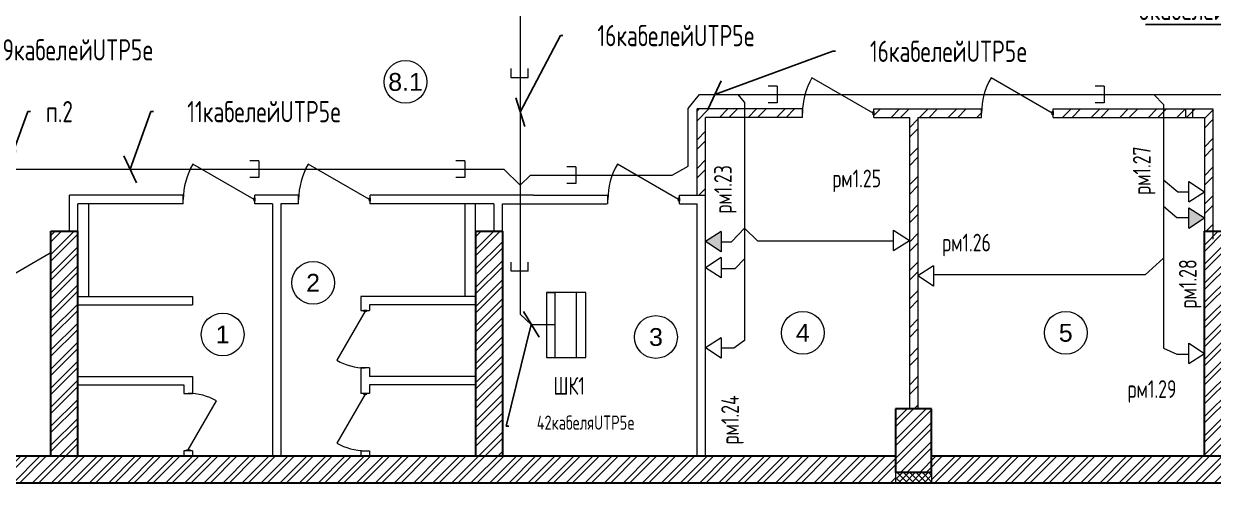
# Model space of a CAD drawing. Header units: millimetres. Extents: x 19315 to 19945, y -11771 to -11474.
# Drawn here: x 19463.2 to 19631.3, y -11650.6 to -11585.7 of the extents above; entities that cross this region are included whole.
import ezdxf
from ezdxf import colors
from ezdxf.entities.mleader import LeaderData, LeaderLine
from ezdxf.enums import TextEntityAlignment as Align
from ezdxf.math import Vec2, Vec3

# ---------------------------------------------------------------- set-up
doc = ezdxf.new("R2010")
doc.units = ezdxf.units.MM
for name, color, linetype, lineweight in [('Двери', 12, 'Continuous', 15), ('лоток проволочный 100x50', 30, 'Continuous', 50), ('Наружные стены кирпич', 22, 'Continuous', 60), ('Перегородки', 249, 'Continuous', 18), ('штрих кирпич', 30, 'Continuous', 0), ('Экспликация', 255, 'Continuous', 15)]:
    doc.layers.add(name, color=color, linetype=linetype, lineweight=lineweight)
doc.layers.add('утепл', color=7, linetype='Continuous', lineweight=0, true_color=0xab9638)
doc.styles.add('1- arial', font='arial.ttf')
doc.styles.get("Standard").update_dxf_attribs({"font": 'txt.shx', "width": 0.7, "height": 2.5})

# ---------------------------------------------------------------- blocks, each defined once
blk = doc.blocks.new('Экспл_Помещений')
at = {"layer": 'Экспликация'}
blk.add_circle((0, 0), 3, dxfattribs=at)
at = {"layer": 'Экспликация', "color": 0, "style": '1- arial', "flags": 12}
blk.add_attdef('№_ПОМЕЩЕНИЯ', text='', height=2.5, dxfattribs=at).set_placement((0, 0), align=Align.MIDDLE_CENTER)
blk = doc.blocks.new('A$C75693DE6')
at = {"color": 3, "lineweight": 13, "ltscale": 0.1}
for p, q in [((-1.44, 2.23), (0, 0)), ((-1.44, 2.23), (1.44, 2.23)), ((1.44, 2.23), (0, 0))]:
    blk.add_line(p, q, dxfattribs=at)
blk = doc.blocks.new('_Oblique')
at = {"color": 0, "linetype": 'ByBlock', "lineweight": -2}
blk.add_line((-0.5, -0.5), (0.5, 0.5), dxfattribs=at)

msp = doc.modelspace()

# ---------------------------------------------------------------- hatches: boundary and pattern name
at = {"lineweight": 13, "ltscale": 0.1}
h = msp.add_hatch(color=4, dxfattribs=at)
h.dxf.hatch_style = 1
h.set_gradient(color1=(255, 0, 0), color2=(255, 0, 0), tint=1)
h.paths.add_polyline_path([(19627.81955, -11614.5764), (19630.04586, -11613.13513), (19627.81955, -11611.69385)])
h = msp.add_hatch(color=4, dxfattribs=at)
h.dxf.hatch_style = 1
h.set_gradient(color1=(255, 0, 0), color2=(255, 0, 0), tint=1)
h.paths.add_polyline_path([(19561.77216, -11615.04095), (19559.54586, -11616.48223), (19561.77216, -11617.9235)])
at = {"layer": 'утепл'}
h = msp.add_hatch(dxfattribs=at)
h.set_pattern_fill('ANSI37', scale=0.2, style=0)
h.set_pattern_definition([(45, (21126.2162, -12850.18053), (-0.4490128, 0.4490128), []), (135, (21126.2162, -12850.18053), (-0.4490128, -0.4490128), [])])
h.paths.add_polyline_path([(19591.49659, -11649.13135), (19588.94659, -11649.13135), (19588.94659, -11650.63135), (19591.49659, -11650.63135)])
h.paths.add_polyline_path([(19588.94659, -11649.13135), (19586.39659, -11649.13135), (19586.39659, -11650.63135), (19588.94659, -11650.63135)])
h.paths.add_polyline_path([(19468.94659, -11500.63134), (19466.39659, -11500.63138), (19466.39659, -11502.13138), (19468.94659, -11502.13138)])
h.paths.add_polyline_path([(19471.49659, -11500.63138), (19468.94659, -11500.63134), (19468.94659, -11502.13138), (19471.49659, -11502.13138)])
h.paths.add_polyline_path([(19531.49659, -11500.63138), (19528.94659, -11500.63133), (19528.94659, -11502.13138), (19531.49659, -11502.13138)])
h.paths.add_polyline_path([(19528.94659, -11500.63133), (19526.39659, -11500.63138), (19526.39659, -11502.13138), (19528.94659, -11502.13138)])
h.paths.add_polyline_path([(19590.84659, -11500.63132), (19588.94659, -11500.63132), (19588.94659, -11502.13138), (19590.84659, -11502.13138)])
h.paths.add_polyline_path([(19588.94659, -11500.63132), (19587.04659, -11500.63132), (19587.04659, -11502.13138), (19588.94659, -11502.13138)])
h.paths.add_polyline_path([(19650.84659, -11500.63133), (19648.94659, -11500.63133), (19648.94659, -11502.13138), (19650.84659, -11502.13138)])
h.paths.add_polyline_path([(19648.94659, -11500.63133), (19647.04659, -11500.63133), (19647.04659, -11502.13138), (19648.94659, -11502.13138)])
at = {"layer": 'штрих кирпич'}
h = msp.add_hatch(dxfattribs=at)
h.set_pattern_fill('ANSI32', color=256, scale=0.2, style=0)
h.set_pattern_definition([(45, (10410.9832, -8343.6035), (-1.3470384, 1.3470384), []), (45, (10411.8812, -8343.6035), (-1.3470384, 1.3470384), [])])
h.paths.add_polyline_path([(19650.84586, -11504.63135), (19650.84586, -11503.13138), (19648.94586, -11503.13138), (19648.94586, -11558.13138), (19650.84586, -11558.13138)])
h.paths.add_polyline_path([(19648.94586, -11503.13138), (19647.04586, -11503.13138), (19647.04586, -11558.13138), (19648.94586, -11558.13138)])
h.paths.add_polyline_path([(19408.94586, -11503.13138), (19406.4465, -11503.13138), (19406.44617, -11512.63138), (19408.94586, -11512.63138)])
h.paths.add_polyline_path([(19410.24659, -11504.63135), (19410.24586, -11500.63138), (19408.94586, -11500.63138), (19408.94586, -11512.63138), (19410.24659, -11512.63138)])
h.paths.add_polyline_path([(19410.24617, -11512.63138), (19408.94586, -11512.63138), (19408.94586, -11521.63138), (19410.24585, -11521.63138)])
h.paths.add_polyline_path([(19408.94586, -11512.63138), (19406.44617, -11512.63138), (19406.44585, -11521.63138), (19408.94586, -11521.63138)])
h.paths.add_polyline_path([(19410.24585, -11539.63138), (19408.94586, -11539.63138), (19408.94586, -11554.63138), (19410.24585, -11554.63138)])
h.paths.add_polyline_path([(19408.94586, -11539.63138), (19406.44585, -11539.63138), (19406.44585, -11554.63138), (19408.94586, -11554.63138)])
h.paths.add_polyline_path([(19410.24585, -11572.63138), (19408.94586, -11572.63138), (19408.94586, -11590.63138), (19410.24512, -11590.63138), (19410.24262, -11578.33138)])
h.paths.add_polyline_path([(19408.94586, -11572.63138), (19406.44585, -11572.63138), (19406.44585, -11590.63138), (19408.94586, -11590.63138)])
h.paths.add_polyline_path([(19410.24512, -11608.63138), (19408.94586, -11608.63138), (19408.94586, -11618.13138), (19410.24585, -11618.13138), (19410.24585, -11615.03135), (19410.24262, -11615.03135)])
h.paths.add_polyline_path([(19408.94586, -11608.63138), (19406.44512, -11608.63138), (19406.44585, -11618.13138), (19408.94586, -11618.13138)])
h.paths.add_polyline_path([(19711.44585, -11539.63138), (19708.94585, -11539.63138), (19708.94585, -11554.63138), (19711.44585, -11554.63138)])
h.paths.add_polyline_path([(19708.94585, -11539.63138), (19707.64585, -11539.63138), (19707.64585, -11554.63138), (19708.94585, -11554.63138)])
h.paths.add_polyline_path([(19588.94585, -11640.13138), (19586.39585, -11640.13138), (19586.39585, -11648.13138), (19588.94585, -11648.13138)])
h.paths.add_polyline_path([(19591.49585, -11640.13138), (19588.94585, -11640.13138), (19588.94585, -11648.13138), (19591.49585, -11648.13138)])
h.paths.add_polyline_path([(19591.49585, -11648.13138), (19588.94585, -11648.13138), (19588.94585, -11649.13138), (19591.49585, -11649.13138)])
h.paths.add_polyline_path([(19588.94585, -11648.13138), (19586.39585, -11648.13138), (19586.39585, -11649.13138), (19588.94585, -11649.13138)])
h.paths.add_polyline_path([(19586.39585, -11648.13138), (19528.94585, -11648.13138), (19528.94585, -11650.63138), (19586.39585, -11650.63138), (19586.39585, -11649.13138)])
h.paths.add_polyline_path([(19586.39585, -11646.83138), (19528.94585, -11646.83138), (19528.94585, -11648.13138), (19586.39585, -11648.13138)])
h.paths.add_polyline_path([(19631.94585, -11648.13138), (19591.49585, -11648.13138), (19591.49585, -11649.13138), (19591.49585, -11650.63138), (19631.94585, -11650.63138)])
h.paths.add_polyline_path([(19631.94585, -11646.83138), (19591.49585, -11646.83138), (19591.49585, -11648.13138), (19631.94585, -11648.13138)])
h.paths.add_polyline_path([(19528.94585, -11502.13141), (19526.39585, -11502.13141), (19526.39585, -11503.13138), (19528.94585, -11503.13138)])
h.paths.add_polyline_path([(19531.49585, -11502.13141), (19528.94585, -11502.13141), (19528.94585, -11503.13138), (19531.49585, -11503.13138)])
h.paths.add_polyline_path([(19531.49585, -11503.13138), (19528.94585, -11503.13138), (19528.94585, -11511.13141), (19531.49585, -11511.13141)])
h.paths.add_polyline_path([(19528.94585, -11503.13138), (19526.39585, -11503.13138), (19526.39585, -11511.13141), (19528.94585, -11511.13141)])
h.paths.add_polyline_path([(19468.94585, -11502.13141), (19466.39585, -11502.13141), (19466.39585, -11503.13138), (19468.94585, -11503.13138)])
h.paths.add_polyline_path([(19471.49585, -11502.13141), (19468.94585, -11502.13141), (19468.94585, -11503.13138), (19471.49585, -11503.13138)])
h.paths.add_polyline_path([(19471.49585, -11503.13138), (19468.94585, -11503.13138), (19468.94585, -11511.13141), (19471.49585, -11511.13141)])
h.paths.add_polyline_path([(19468.94585, -11503.13138), (19466.39585, -11503.13138), (19466.39585, -11511.13141), (19468.94585, -11511.13141)])
h.paths.add_polyline_path([(19471.49585, -11554.28138), (19468.94585, -11554.28138), (19468.94585, -11558.13138), (19471.49585, -11558.13138)])
h.paths.add_polyline_path([(19468.94585, -11554.28138), (19466.39585, -11554.28138), (19466.39585, -11558.13138), (19468.94585, -11558.13138)])
h.paths.add_polyline_path([(19468.94585, -11558.13138), (19466.39585, -11558.13138), (19466.39585, -11561.98138), (19468.94585, -11561.98138)])
h.paths.add_polyline_path([(19471.49585, -11558.13138), (19468.94585, -11558.13138), (19468.94585, -11561.98138), (19471.49585, -11561.98138)])
h.paths.add_polyline_path([(19528.94585, -11554.28138), (19526.39585, -11554.28138), (19526.39585, -11558.13138), (19528.94585, -11558.13138)])
h.paths.add_polyline_path([(19531.49585, -11554.28138), (19528.94585, -11554.28138), (19528.94585, -11558.13138), (19531.49585, -11558.13138)])
h.paths.add_polyline_path([(19531.49585, -11558.13138), (19528.94585, -11558.13138), (19528.94585, -11561.98138), (19531.49585, -11561.98138)])
h.paths.add_polyline_path([(19528.94585, -11558.13138), (19526.39585, -11558.13138), (19526.39585, -11561.98138), (19528.94585, -11561.98138)])
h.paths.add_polyline_path([(19408.94585, -11618.13138), (19406.44585, -11618.13138), (19406.44585, -11620.63138), (19408.94585, -11620.63138)])
h.paths.add_polyline_path([(19410.24585, -11618.13138), (19408.94585, -11618.13138), (19408.94585, -11620.63138), (19410.24585, -11620.63138)])
h.paths.add_polyline_path([(19408.94585, -11644.63138), (19406.44585, -11644.63138), (19406.44585, -11648.13138), (19408.94585, -11648.13138)])
h.paths.add_polyline_path([(19410.24585, -11644.63138), (19408.94585, -11644.63138), (19408.94585, -11648.13138), (19468.94585, -11648.13138), (19468.94585, -11646.83138), (19410.24585, -11646.83138)])
h.paths.add_polyline_path([(19468.94585, -11648.13138), (19408.94585, -11648.13138), (19408.94585, -11650.63138), (19468.94585, -11650.63138)])
h.paths.add_polyline_path([(19708.94585, -11644.63138), (19707.64585, -11644.63138), (19707.64585, -11646.83138), (19648.94585, -11646.83138), (19648.94585, -11648.13138), (19708.94585, -11648.13138)])
h.paths.add_polyline_path([(19711.44585, -11644.63138), (19708.94585, -11644.63138), (19708.94585, -11648.13138), (19711.44585, -11648.13138)])
h.paths.add_polyline_path([(19711.44585, -11648.13138), (19708.94585, -11648.13138), (19708.94585, -11650.63138), (19711.44585, -11650.63138)])
h.paths.add_polyline_path([(19711.44585, -11618.13138), (19708.94585, -11618.13138), (19708.94585, -11620.63138), (19711.44585, -11620.63138)])
h.paths.add_polyline_path([(19708.94585, -11618.13138), (19707.64585, -11618.13138), (19707.64585, -11620.63138), (19708.94585, -11620.63138)])
h.paths.add_polyline_path([(19708.94586, -11608.63138), (19707.64585, -11608.63138), (19707.64585, -11618.13138), (19708.94585, -11618.13138)])
h.paths.add_polyline_path([(19711.44585, -11608.63138), (19708.94586, -11608.63138), (19708.94585, -11618.13138), (19711.44585, -11618.13138)])
h.paths.add_polyline_path([(19711.44585, -11572.63138), (19708.94585, -11572.63138), (19708.94585, -11581.63138), (19711.44585, -11581.63138)])
h.paths.add_polyline_path([(19708.94585, -11572.63138), (19707.64585, -11572.63138), (19707.64585, -11581.63138), (19708.94585, -11581.63138)])
h.paths.add_polyline_path([(19711.44585, -11503.13138), (19708.94585, -11503.13138), (19708.94585, -11512.63138), (19711.44585, -11512.63138)])
h.paths.add_polyline_path([(19708.94585, -11503.13138), (19707.64585, -11503.13138), (19707.64585, -11512.63138), (19708.94585, -11512.63138)])
h.paths.add_polyline_path([(19708.94585, -11500.63138), (19707.64585, -11500.63138), (19707.64585, -11503.13138), (19708.94585, -11503.13138)])
h.paths.add_polyline_path([(19711.44585, -11500.63138), (19708.94585, -11500.63138), (19708.94585, -11503.13138), (19711.44585, -11503.13138)])
h.paths.add_polyline_path([(19648.94585, -11502.13141), (19647.04585, -11502.13141), (19647.04585, -11503.13138), (19648.94585, -11503.13138)])
h.paths.add_polyline_path([(19650.84585, -11502.13141), (19648.94585, -11502.13141), (19648.94585, -11503.13138), (19650.84585, -11503.13138)])
h.paths.add_polyline_path([(19650.84585, -11558.13138), (19648.94585, -11558.13138), (19648.94585, -11578.33141), (19650.84585, -11578.33141)])
h.paths.add_polyline_path([(19648.94585, -11558.13138), (19647.04585, -11558.13138), (19647.04585, -11578.33141), (19648.94585, -11578.33141)])
h.paths.add_polyline_path([(19707.64585, -11615.03138), (19648.94585, -11615.03138), (19648.94585, -11618.13138), (19707.64585, -11618.13138)])
h.paths.add_polyline_path([(19707.64585, -11618.13138), (19648.94585, -11618.13138), (19648.94585, -11618.83138), (19707.64585, -11618.83138)])
h.paths.add_polyline_path([(19648.94585, -11615.03138), (19647.04585, -11615.03138), (19647.04585, -11618.13138), (19648.94585, -11618.13138)])
h.paths.add_polyline_path([(19648.94585, -11618.13138), (19647.04585, -11618.13138), (19647.04585, -11618.38138), (19647.04585, -11618.83138), (19648.94585, -11618.83138)])
h.paths.add_polyline_path([(19648.94585, -11646.83138), (19631.94585, -11646.83138), (19631.94585, -11648.13138), (19648.94585, -11648.13138)])
h.paths.add_polyline_path([(19648.94585, -11648.13138), (19631.94585, -11648.13138), (19631.94585, -11650.63138), (19648.94585, -11650.63138)])
h.paths.add_polyline_path([(19708.94585, -11648.13138), (19648.94585, -11648.13138), (19648.94585, -11650.63138), (19708.94585, -11650.63138)])
h.paths.add_polyline_path([(19410.24585, -11500.63138), (19408.94585, -11500.63138), (19408.94585, -11503.13138), (19410.24585, -11503.13138)])
h.paths.add_polyline_path([(19408.94585, -11500.63138), (19406.44585, -11500.63138), (19406.44585, -11503.13138), (19408.94585, -11503.13138)])
h.paths.add_polyline_path([(19453.84585, -11615.03138), (19410.24585, -11615.03138), (19410.24585, -11618.13138), (19453.84585, -11618.13138), (19453.84585, -11617.88138)])
h.paths.add_polyline_path([(19453.84585, -11618.13138), (19410.24585, -11618.13138), (19410.24585, -11618.83138), (19453.84585, -11618.83138)])
h.paths.add_polyline_path([(19408.94585, -11648.13138), (19406.44585, -11648.13138), (19406.44585, -11650.63138), (19408.94585, -11650.63138)])
h.paths.add_polyline_path([(19468.94585, -11618.13138), (19467.04585, -11618.13138), (19467.04585, -11646.83138), (19468.94585, -11646.83138)])
h.paths.add_polyline_path([(19470.84585, -11618.13138), (19468.94585, -11618.13138), (19468.94585, -11646.83138), (19470.84585, -11646.83138)])
h.paths.add_polyline_path([(19470.84585, -11615.03138), (19468.94585, -11615.03138), (19468.94585, -11618.13138), (19470.84585, -11618.13138)])
h.paths.add_polyline_path([(19468.94585, -11615.03138), (19467.04585, -11615.03138), (19467.04585, -11618.13138), (19468.94585, -11618.13138)])
h.paths.add_polyline_path([(19528.94585, -11648.13138), (19468.94585, -11648.13138), (19468.94585, -11650.63138), (19528.94585, -11650.63138)])
h.paths.add_polyline_path([(19528.94585, -11646.83138), (19468.94585, -11646.83138), (19468.94585, -11648.13138), (19528.94585, -11648.13138)])
h.paths.add_polyline_path([(19530.84585, -11618.13138), (19528.94585, -11618.13138), (19528.94585, -11646.83138), (19530.84585, -11646.83138)])
h.paths.add_polyline_path([(19528.94585, -11618.13138), (19527.04585, -11618.13138), (19527.04585, -11646.83138), (19528.94585, -11646.83138)])
h.paths.add_polyline_path([(19528.94585, -11615.03138), (19527.04585, -11615.03138), (19527.04585, -11618.13138), (19528.94585, -11618.13138)])
h.paths.add_polyline_path([(19530.84585, -11615.03138), (19528.94585, -11615.03138), (19528.94585, -11618.13138), (19530.84585, -11618.13138)])
h.paths.add_polyline_path([(19633.84585, -11618.38138), (19633.84585, -11618.13138), (19631.94585, -11618.13138), (19631.94585, -11646.83138), (19633.84585, -11646.83138)])
h.paths.add_polyline_path([(19631.94585, -11618.13138), (19630.04585, -11618.13138), (19630.04585, -11646.83138), (19631.94585, -11646.83138)])
h.paths.add_polyline_path([(19631.94585, -11615.03138), (19630.04585, -11615.03138), (19630.04585, -11618.13138), (19631.94585, -11618.13138)])
h.paths.add_polyline_path([(19633.84585, -11615.03138), (19631.94585, -11615.03138), (19631.94585, -11618.13138), (19633.84585, -11618.13138), (19633.84585, -11617.88138)])
h.paths.add_polyline_path([(19588.94585, -11558.13138), (19587.04585, -11558.13138), (19587.04585, -11578.33141), (19588.94585, -11578.33141)])
h.paths.add_polyline_path([(19590.84585, -11558.13138), (19588.94585, -11558.13138), (19588.94585, -11578.33141), (19590.84585, -11578.33141)])
h.paths.add_polyline_path([(19588.94585, -11503.13138), (19587.04585, -11503.13138), (19587.04585, -11558.13138), (19588.94585, -11558.13138)])
h.paths.add_polyline_path([(19590.84585, -11503.13138), (19588.94585, -11503.13138), (19588.94585, -11558.13138), (19590.84585, -11558.13138)])
h.paths.add_polyline_path([(19588.94585, -11502.13141), (19587.04585, -11502.13141), (19587.04585, -11503.13138), (19588.94585, -11503.13138)])
h.paths.add_polyline_path([(19590.84585, -11502.13141), (19588.94585, -11502.13141), (19588.94585, -11503.13138), (19590.84585, -11503.13138)])
at = {"layer": 'штрих кирпич', "ltscale": 0.1, "true_color": 0xf8991e}
h = msp.add_hatch(dxfattribs=at)
h.set_pattern_fill('ANSI32', color=30, scale=0.3)
h.set_pattern_definition([(45, (0, -290.3602), (-2.02055763, 2.02055763), []), (45, (1.347, -290.3602), (-2.02055763, 2.02055763), [])])
h.paths.add_polyline_path([(19559.54586, -11598.93141), (19573.24586, -11598.93141), (19573.24586, -11597.73141), (19558.34586, -11597.73141), (19558.34586, -11609.93138), (19559.54586, -11609.93138)])
h.paths.add_polyline_path([(19588.34586, -11598.93141), (19588.34586, -11640.13138), (19589.54586, -11640.13138), (19589.54586, -11598.93141), (19598.54586, -11598.93141), (19598.54586, -11597.73141), (19583.34586, -11597.73141), (19583.34586, -11598.93141)])
h.paths.add_polyline_path([(19608.64586, -11597.73141), (19608.64586, -11598.93141), (19630.04586, -11598.93141), (19630.04586, -11615.03138), (19631.24586, -11615.03138), (19631.24586, -11597.73141)])
h.paths.add_polyline_path([(19576.71899, -11609.46054), (19601.02117, -11609.46054), (19601.02117, -11602.37186), (19576.71899, -11602.37186)], flags=9)

# ---------------------------------------------------------------- linework, layer by layer
at = {"color": 4, "lineweight": 13, "ltscale": 0.1}
for p, q in [((19533.36258, -11572.45157), (19533.36258, -11626.76088)), ((19557.08806, -11597.65907), (19558.6925, -11595.6923)), ((19558.6925, -11595.6923), (19656.9662, -11595.6923)), ((19565.04921, -11596.79821), (19564.16397, -11595.6923)), ((19565.04921, -11596.79821), (19565.04921, -11630.44682)), ((19624.25567, -11597.11913), (19622.89568, -11595.6923)), ((19624.25567, -11597.11913), (19624.25567, -11631.54739)), ((19557.08806, -11605.82747), (19557.08806, -11597.65907)), ((19453.67299, -11606.26154), (19531.03979, -11606.26154)), ((19531.03979, -11606.26154), (19533.36258, -11608.48662)), ((19533.36258, -11608.48662), (19534.82533, -11607.10687)), ((19534.82533, -11607.10687), (19554.82916, -11607.10687)), ((19554.82916, -11607.10687), (19557.08806, -11605.82747)), ((19626.30104, -11609.48573), (19624.25567, -11607.78391)), ((19627.81955, -11609.48573), (19626.30104, -11609.48573)), ((19626.13078, -11613.1163), (19624.25567, -11611.52792)), ((19627.81955, -11613.1163), (19626.13078, -11613.1163)), ((19563.22532, -11616.53341), (19565.04921, -11614.56659)), ((19565.04921, -11614.56659), (19566.88444, -11616.35177)), ((19561.77216, -11616.53341), (19563.22532, -11616.53341)), ((19566.88444, -11616.35177), (19586.11955, -11616.35177)), ((19563.72937, -11620.28286), (19565.04921, -11618.90388)), ((19624.25567, -11618.84763), (19621.68499, -11621.19344)), ((19561.77216, -11620.28286), (19563.72937, -11620.28286)), ((19621.68499, -11621.19344), (19591.77216, -11621.19344)), ((19537.05128, -11623.65695), (19538.26993, -11623.65695)), ((19542.62112, -11623.65695), (19541.27372, -11623.65695)), ((19533.36258, -11626.76088), (19534.92371, -11628.18379)), ((19534.92371, -11628.18379), (19538.26993, -11628.18379)), ((19565.04921, -11630.44682), (19563.53556, -11631.53646)), ((19563.53556, -11631.53646), (19561.77216, -11631.53646)), ((19624.25567, -11631.54739), (19626.1198, -11632.3896)), ((19626.1198, -11632.3896), (19627.81955, -11632.3896))]:
    msp.add_line(p, q, dxfattribs=at)
at = {"lineweight": 13, "ltscale": 0.1}
for p, q in [((19532.1002, -11593.32248), (19532.1002, -11592.0351)), ((19534.46655, -11593.32248), (19534.46655, -11592.0351)), ((19534.46655, -11593.32248), (19532.1002, -11593.32248)), ((19569.68654, -11594.50913), (19568.39916, -11594.50913)), ((19569.68654, -11594.50913), (19569.68654, -11596.87548)), ((19615.8901, -11594.50913), (19614.60272, -11594.50913)), ((19615.8901, -11594.50913), (19615.8901, -11596.87548)), ((19569.68654, -11596.87548), (19568.39916, -11596.87548)), ((19615.8901, -11596.87548), (19614.60272, -11596.87548)), ((19496.44387, -11605.07837), (19495.15649, -11605.07837)), ((19496.44387, -11605.07837), (19496.44387, -11607.44472)), ((19525.55072, -11605.07837), (19524.26334, -11605.07837)), ((19525.55072, -11605.07837), (19525.55072, -11607.44472)), ((19541.22962, -11605.9237), (19539.94225, -11605.9237)), ((19541.22962, -11605.9237), (19541.22962, -11608.29005)), ((19496.44387, -11607.44472), (19495.15649, -11607.44472)), ((19525.55072, -11607.44472), (19524.26334, -11607.44472)), ((19541.22962, -11608.29005), (19539.94225, -11608.29005)), ((19532.1002, -11620.67937), (19532.1002, -11619.39199)), ((19534.46655, -11620.67937), (19532.1002, -11620.67937)), ((19534.46655, -11620.67937), (19534.46655, -11619.39199)), ((19537.05128, -11623.65695), (19538.26993, -11623.65695)), ((19538.26993, -11623.65695), (19538.26993, -11632.84702)), ((19541.27372, -11623.65695), (19541.27372, -11632.84702))]:
    msp.add_line(p, q, dxfattribs=at)
at = {"color": 3, "lineweight": 13, "ltscale": 0.1}
for p, q in [((19627.81955, -11611.69385), (19630.04586, -11613.13513)), ((19627.81955, -11614.5764), (19627.81955, -11611.69385)), ((19627.81955, -11614.5764), (19630.04586, -11613.13513)), ((19561.77216, -11615.04095), (19559.54586, -11616.48223)), ((19561.77216, -11615.04095), (19561.77216, -11617.9235)), ((19561.77216, -11617.9235), (19559.54586, -11616.48223))]:
    msp.add_line(p, q, dxfattribs=at)
at = {"color": 4, "ltscale": 0.5}
for q in [(19630.02013, -11615.73693), (19630.04586, -11633.42983)]:
    msp.add_line((19630.03299, -11624.58338), q, dxfattribs=at)
at = {"layer": 'Двери'}
for p, q in [((19608.54586, -11598.33141), (19599.8856, -11593.33141)), ((19495.74586, -11610.53138), (19487.0856, -11605.53138)), ((19512.04586, -11610.53138), (19503.3856, -11605.53138)), ((19555.74586, -11610.53138), (19547.0856, -11605.53138)), ((19466.94586, -11618.13138), (19458.2856, -11623.13138)), ((19511.44659, -11626.33138), (19507.44659, -11633.25958)), ((19486.44586, -11645.93138), (19490.44586, -11639.00317)), ((19511.44586, -11638.03138), (19507.44586, -11644.95958))]:
    msp.add_line(p, q, dxfattribs=at)
for points in [[(19583.24586, -11598.58141), (19583.24586, -11598.08141), (19583.34586, -11598.08141), (19583.34586, -11598.58141)], [(19608.54586, -11598.58141), (19608.54586, -11598.08141), (19608.64586, -11598.08141), (19608.64586, -11598.58141)], [(19495.74586, -11610.78138), (19495.74586, -11610.28138), (19495.84586, -11610.28138), (19495.84586, -11610.78138)], [(19512.04586, -11610.78138), (19512.04586, -11610.28138), (19512.14586, -11610.28138), (19512.14586, -11610.78138)], [(19555.74586, -11610.78138), (19555.74586, -11610.28138), (19555.84586, -11610.28138), (19555.84586, -11610.78138)], [(19467.04586, -11618.38138), (19467.04586, -11617.88138), (19466.94586, -11617.88138), (19466.94586, -11618.38138)], [(19511.19659, -11626.33138), (19511.69659, -11626.33138), (19511.69659, -11626.23138), (19511.19659, -11626.23138)], [(19511.19586, -11638.03138), (19511.69586, -11638.03138), (19511.69586, -11637.93138), (19511.19586, -11637.93138)], [(19486.19586, -11645.93138), (19486.69586, -11645.93138), (19486.69586, -11646.03138), (19486.19586, -11646.03138)]]:
    msp.add_lwpolyline(points, close=True, dxfattribs=at)
at = {"layer": 'Двери', "ltscale": 0.5}
for centre, radius, start, end in [((19583.24659, -11598.33141), 10, 150, 180), ((19608.54659, -11598.33141), 10, 150, 180), ((19495.74659, -11610.53138), 10, 150, 180), ((19512.04659, -11610.53138), 10, 150, 180), ((19555.74659, -11610.53138), 10, 150, 180), ((19511.44659, -11626.33138), 8, 240, 270), ((19486.44659, -11645.93138), 8, 60, 90), ((19511.44586, -11638.03138), 8, 240, 270)]:
    msp.add_arc(centre, radius, start, end, dxfattribs=at)
at = {"layer": 'лоток проволочный 100x50', "color": 1, "lineweight": 5}
msp.add_line((19583.24586, -11598.33141), (19574.5856, -11593.33141), dxfattribs=at)
at = {"layer": 'лоток проволочный 100x50', "color": 4, "lineweight": 13, "ltscale": 0.1}
for p, q in [((19627.42253, -11598.93141), (19627.42253, -11597.73141)), ((19627.42253, -11597.73141), (19628.36401, -11597.73141)), ((19627.42253, -11598.93141), (19628.36401, -11598.93141)), ((19628.36401, -11597.73141), (19628.36401, -11598.93141))]:
    msp.add_line(p, q, dxfattribs=at)
at = {"layer": 'лоток проволочный 100x50', "color": 7, "lineweight": 13, "ltscale": 0.1, "true_color": 0xffffff}
for p, q in [((19537.05128, -11623.65695), (19537.05128, -11632.84702)), ((19542.62112, -11623.65695), (19537.05128, -11623.65695)), ((19542.62112, -11632.84702), (19542.62112, -11623.65695)), ((19537.05128, -11632.84702), (19542.62112, -11632.84702))]:
    msp.add_line(p, q, dxfattribs=at)
at = {"layer": 'Наружные стены кирпич', "lineweight": 30}
for p, q in [((19467.04586, -11646.83138), (19467.04586, -11615.03138)), ((19467.04586, -11615.03138), (19470.84586, -11615.03138)), ((19470.84586, -11646.83138), (19470.84586, -11615.03138)), ((19527.04586, -11615.03138), (19527.04586, -11646.83138)), ((19527.04586, -11615.03138), (19530.84586, -11615.03138)), ((19530.84586, -11615.03138), (19530.84586, -11646.83138)), ((19630.04586, -11646.83138), (19630.04586, -11615.03138)), ((19630.04586, -11615.03138), (19633.84586, -11615.03138)), ((19591.49586, -11640.13138), (19586.39586, -11640.13138)), ((19586.39586, -11640.13138), (19586.39586, -11649.13138)), ((19591.49586, -11649.13138), (19591.49586, -11640.13138)), ((19586.39586, -11646.83138), (19410.24586, -11646.83138)), ((19707.64586, -11646.83138), (19591.49586, -11646.83138)), ((19591.49586, -11649.13138), (19586.39586, -11649.13138)), ((19711.44586, -11650.63138), (19406.44586, -11650.63138))]:
    msp.add_line(p, q, dxfattribs=at)
at = {"layer": 'Перегородки'}
for p, q in [((19573.24586, -11597.73141), (19558.34586, -11597.73141)), ((19558.34586, -11609.93138), (19558.34586, -11597.73141)), ((19573.24586, -11598.93141), (19559.54586, -11598.93141)), ((19559.54586, -11609.93138), (19559.54586, -11598.93141)), ((19573.24586, -11598.93141), (19573.24586, -11597.73141)), ((19583.34586, -11597.73141), (19598.54586, -11597.73141)), ((19583.34586, -11598.93141), (19583.34586, -11597.73141)), ((19583.34586, -11598.93141), (19588.34586, -11598.93141)), ((19588.34586, -11598.93141), (19588.34586, -11640.13138)), ((19589.54586, -11598.93141), (19598.54586, -11598.93141)), ((19589.54586, -11598.93141), (19589.54586, -11640.13138)), ((19598.54586, -11598.93141), (19598.54586, -11597.73141)), ((19608.64586, -11597.73141), (19631.24586, -11597.73141)), ((19608.64586, -11598.93141), (19608.64586, -11597.73141)), ((19608.64586, -11598.93141), (19630.04586, -11598.93141)), ((19630.04586, -11598.93141), (19630.04586, -11615.03138)), ((19631.24586, -11597.73141), (19631.24586, -11615.03138)), ((19485.74586, -11609.93138), (19469.64586, -11609.93138)), ((19469.64586, -11615.03138), (19469.64586, -11609.93138)), ((19485.74586, -11611.13138), (19485.74586, -11609.93138)), ((19502.04586, -11609.93138), (19495.84586, -11609.93138)), ((19495.84586, -11611.13138), (19495.84586, -11609.93138)), ((19502.04586, -11611.13138), (19502.04586, -11609.93138)), ((19512.14586, -11611.13138), (19512.14586, -11609.93138)), ((19535.21335, -11609.93138), (19512.14586, -11609.93138)), ((19535.21335, -11609.93138), (19545.74586, -11609.93138)), ((19545.74586, -11611.13138), (19545.74586, -11609.93138)), ((19555.84586, -11609.93138), (19559.54586, -11609.93138)), ((19555.84586, -11611.13138), (19555.84586, -11609.93138)), ((19559.54586, -11646.83138), (19559.54586, -11609.93138)), ((19485.74586, -11611.13138), (19470.84586, -11611.13138)), ((19470.84586, -11615.03138), (19470.84586, -11611.13138)), ((19472.34586, -11611.13138), (19472.34586, -11624.23138)), ((19498.34586, -11611.13138), (19495.84586, -11611.13138)), ((19498.34586, -11611.13138), (19498.34586, -11646.83138)), ((19502.04586, -11611.13138), (19499.54586, -11611.13138)), ((19499.54586, -11611.13138), (19499.54586, -11646.83138)), ((19529.64586, -11611.13138), (19512.14586, -11611.13138)), ((19525.54586, -11611.13138), (19525.54586, -11624.23138)), ((19527.04586, -11615.03138), (19527.04586, -11611.13138)), ((19529.64586, -11611.13138), (19529.64586, -11615.03138)), ((19530.84586, -11611.13138), (19532.07053, -11611.13138)), ((19530.84586, -11615.03138), (19530.84586, -11611.13138)), ((19532.07053, -11611.13138), (19545.65252, -11611.13138)), ((19555.84586, -11611.13138), (19558.34586, -11611.13138)), ((19558.34586, -11646.83138), (19558.34586, -11611.13138)), ((19631.24586, -11615.03138), (19631.24586, -11616.12986)), ((19630.04586, -11633.42983), (19630.04586, -11617.32986)), ((19470.84586, -11624.23138), (19487.04586, -11624.23138)), ((19485.84586, -11624.23138), (19487.04586, -11624.23138)), ((19485.84586, -11624.23138), (19487.04586, -11624.23138)), ((19487.04586, -11624.23138), (19487.04586, -11625.43138)), ((19527.04586, -11624.23138), (19510.84586, -11624.23138)), ((19510.84586, -11624.23138), (19510.84586, -11626.23138)), ((19470.84586, -11625.43138), (19487.04586, -11625.43138)), ((19527.04586, -11625.43138), (19512.04586, -11625.43138)), ((19512.04586, -11625.43138), (19512.04586, -11626.23138)), ((19510.84586, -11626.23138), (19512.04586, -11626.23138)), ((19470.84586, -11635.53138), (19487.04586, -11635.53138)), ((19487.04586, -11635.53138), (19487.04586, -11637.93138)), ((19510.84586, -11634.33138), (19510.84586, -11637.93138)), ((19512.04586, -11634.33138), (19510.84586, -11634.33138)), ((19512.04586, -11634.33138), (19512.04586, -11635.53138)), ((19527.04586, -11635.53138), (19512.04586, -11635.53138)), ((19470.84586, -11636.73138), (19485.84586, -11636.73138)), ((19485.84586, -11636.73138), (19485.84586, -11637.93138)), ((19527.04586, -11636.73138), (19512.04586, -11636.73138)), ((19512.04586, -11636.73138), (19512.04586, -11637.93138)), ((19485.84586, -11637.93138), (19487.04586, -11637.93138)), ((19512.04586, -11637.93138), (19510.84586, -11637.93138)), ((19485.84586, -11646.03138), (19485.84586, -11646.83138)), ((19487.04586, -11646.03138), (19485.84586, -11646.03138)), ((19487.04586, -11646.03138), (19487.04586, -11646.83138)), ((19510.84586, -11646.03138), (19510.84586, -11646.83138)), ((19510.84586, -11646.03138), (19512.04586, -11646.03138)), ((19512.04586, -11646.03138), (19512.04586, -11646.83138))]:
    msp.add_line(p, q, dxfattribs=at)
at = {"layer": 'утепл', "color": 7}
for p, q in [((19586.39586, -11649.13138), (19586.39586, -11650.63138)), ((19591.49586, -11649.13138), (19591.49586, -11650.63138))]:
    msp.add_line(p, q, dxfattribs=at)

# ---------------------------------------------------------------- block references
at = {"color": 4, "lineweight": 13, "ltscale": 0.1}
for p, rotation in [((19630.04586, -11609.43834), 90), ((19588.34586, -11616.32205), 90), ((19559.54586, -11620.17902), 270), ((19589.54586, -11621.34214), 270), ((19559.54586, -11631.51261), 270), ((19630.04586, -11632.28473), 90)]:
    msp.add_blockref('A$C75693DE6', p, dxfattribs=dict(at, rotation=rotation))
at = {"layer": 'Экспликация'}
ref = msp.add_blockref('Экспл_Помещений', (19517.1507, -11593.91507), dxfattribs=dict(at, xscale=1.008, yscale=1.008, zscale=1.008))
ref.add_attrib('№_ПОМЕЩЕНИЯ', '8.1', dxfattribs={"color": 7, "height": 2.52, "style": '1- arial'}).set_placement((19517.1507, -11593.91507), align=Align.MIDDLE_CENTER)
ref = msp.add_blockref('Экспл_Помещений', (19504.08619, -11622.30721), dxfattribs=dict(at, xscale=1.008, yscale=1.008, zscale=1.008))
ref.add_attrib('№_ПОМЕЩЕНИЯ', '2', dxfattribs={"color": 7, "height": 2.52, "style": '1- arial'}).set_placement((19504.08619, -11622.30721), align=Align.MIDDLE_CENTER)
ref = msp.add_blockref('Экспл_Помещений', (19491.31393, -11629.6055), dxfattribs=dict(at, xscale=1.008, yscale=1.008, zscale=1.008))
ref.add_attrib('№_ПОМЕЩЕНИЯ', '1', dxfattribs={"color": 7, "height": 2.52, "style": '1- arial'}).set_placement((19491.31393, -11629.6055), align=Align.MIDDLE_CENTER)
ref = msp.add_blockref('Экспл_Помещений', (19552.5378, -11629.96756), dxfattribs=dict(at, xscale=1.008, yscale=1.008, zscale=1.008))
ref.add_attrib('№_ПОМЕЩЕНИЯ', '3', dxfattribs={"color": 7, "height": 2.52, "style": '1- arial'}).set_placement((19552.5378, -11629.96756), align=Align.MIDDLE_CENTER)
ref = msp.add_blockref('Экспл_Помещений', (19573.29586, -11629.37083), dxfattribs=dict(at, xscale=1.008, yscale=1.008, zscale=1.008))
ref.add_attrib('№_ПОМЕЩЕНИЯ', '4', dxfattribs={"color": 7, "height": 2.52, "style": '1- arial'}).set_placement((19573.29586, -11629.37083), align=Align.MIDDLE_CENTER)
ref = msp.add_blockref('Экспл_Помещений', (19610.44586, -11629.37083), dxfattribs=dict(at, xscale=1.008, yscale=1.008, zscale=1.008))
ref.add_attrib('№_ПОМЕЩЕНИЯ', '5', dxfattribs={"color": 7, "height": 2.52, "style": '1- arial'}).set_placement((19610.44586, -11629.37083), align=Align.MIDDLE_CENTER)

# ---------------------------------------------------------------- texts
at = {"color": 4, "lineweight": 13, "ltscale": 0.1, "char_height": 2.5, "attachment_point": 1, "rotation": 90}
for s, width, insert in [('рм1.27', 9.24335, (19619.94436, -11609.88283)), ('рм1.23', 9.1452073, (19560.75617, -11612.54488)), ('рм1.28', 9.7232733, (19626.44011, -11625.93904)), ('рм1.24', 8.943353, (19561.75894, -11645.15727))]:
    msp.add_mtext_dynamic_manual_height_columns(s, width=width, gutter_width=17.5, heights=[0], dxfattribs=dict(at, insert=insert))
at = {"color": 4, "lineweight": 13, "ltscale": 0.1, "char_height": 2.5, "attachment_point": 1}
for s, width, insert in [('рм1.25', 11.5260108, (19577.44772, -11606.3128)), ('рм1.26', 11.5260108, (19592.97133, -11615.37485)), ('ШК1', 6.9127174, (19538.06377, -11635.62144)), ('рм1.29', 9.7511698, (19619.17393, -11636.07278))]:
    msp.add_mtext_dynamic_manual_height_columns(s, width=width, gutter_width=17.5, heights=[0], dxfattribs=dict(at, insert=insert))

# ---------------------------------------------------------------- leaders
at = {"lineweight": 13, "ltscale": 0.1}
ml = msp.add_multileader_mtext('Standard', dxfattribs=at)
ml.set_content('8кабелейUTP5e ', color=256)
ml.set_leader_properties()
ml.set_arrow_properties(name='OBLIQUE')
ml.build(insert=Vec2(0, 0))
ml.multileader.update_dxf_attribs({"text_right_attachment_type": 6, "dogleg_length": 0.36, "arrow_head_size": 3})
ctx = ml.context
ctx.base_point, ctx.char_height, ctx.arrow_head_size, ctx.plane_origin = Vec3(19615.98205, -11583.68629), 3, 3, Vec3(19612.90437, -11587.48286)
ctx.right_attachment, ctx.text_align_type = 6, 1
notes = []
notes.append((ctx, [(1, (1, 1, 0), (19646.94205, -11585.78629), (-1, 0), 0.36, [(0, [(19650.69441, -11595.6923)], 0, [])])]))
ctx.mtext.insert, ctx.mtext.alignment, ctx.mtext.flow_direction = Vec3(19631.28205, -11582.18629), 2, 5
ml = msp.add_multileader_mtext('Standard', dxfattribs=at)
ml.set_content('16кабелейUTP5e ', color=256)
ml.set_leader_properties()
ml.set_arrow_properties(name='OBLIQUE')
ml.build(insert=Vec2(0, 0))
ml.multileader.update_dxf_attribs({"text_right_attachment_type": 6, "dogleg_length": 0.36, "arrow_head_size": 3})
ctx = ml.context
ctx.base_point, ctx.char_height, ctx.arrow_head_size, ctx.plane_origin = Vec3(19539.38715, -11587.36881), 3, 3, Vec3(19515.56042, -11591.16537)
ctx.right_attachment, ctx.text_align_type = 6, 1
notes.append((ctx, [(0, (1, 1, 0), (19539.02715, -11587.36881), (1, 0), 0.36, [(0, [(19533.36258, -11598.19165)], 0, [])])]))
ctx.mtext.insert, ctx.mtext.alignment, ctx.mtext.flow_direction = Vec3(19555.38715, -11585.86881), 2, 5
ml = msp.add_multileader_mtext('Standard', dxfattribs=at)
ml.set_content('9кабелeйUTP5e ', color=256)
ml.set_leader_properties()
ml.set_arrow_properties(name='OBLIQUE')
ml.build(insert=Vec2(0, 0))
ml.multileader.update_dxf_attribs({"text_right_attachment_type": 6, "dogleg_length": 0.36, "arrow_head_size": 3})
ctx = ml.context
ctx.base_point, ctx.char_height, ctx.arrow_head_size, ctx.plane_origin = Vec3(19455.56953, -11589.38714), 3, 3, Vec3(19452.27558, -11597.53232)
ctx.right_attachment, ctx.text_align_type = 6, 1
notes.append((ctx, [(0, (1, 1, 0), (19455.20953, -11589.38714), (1, 0), 0.36, [(0, [(19452.27558, -11597.53232)], 0, [])])]))
ctx.mtext.insert, ctx.mtext.alignment, ctx.mtext.flow_direction = Vec3(19470.86953, -11587.88714), 2, 5
ml = msp.add_multileader_mtext('Standard', dxfattribs=at)
ml.set_content('16кабелейUTP5e ', color=256)
ml.set_leader_properties()
ml.set_arrow_properties(name='OBLIQUE')
ml.build(insert=Vec2(0, 0))
ml.multileader.update_dxf_attribs({"text_right_attachment_type": 6, "dogleg_length": 0.36, "arrow_head_size": 3})
ctx = ml.context
ctx.base_point, ctx.char_height, ctx.arrow_head_size, ctx.plane_origin = Vec3(19577.89838, -11589.58828), 3, 3, Vec3(19554.07165, -11588.66603)
ctx.right_attachment, ctx.text_align_type = 6, 1
notes.append((ctx, [(0, (1, 1, 0), (19577.53838, -11589.58828), (1, 0), 0.36, [(0, [(19560.86348, -11595.6923)], 0, [])])]))
ctx.mtext.insert, ctx.mtext.alignment, ctx.mtext.flow_direction = Vec3(19593.89838, -11588.08828), 2, 5
ml = msp.add_multileader_mtext('Standard', dxfattribs=at)
ml.set_content('п.2', color=256)
ml.set_leader_properties()
ml.build(insert=Vec2(0, 0))
ml.multileader.update_dxf_attribs({"text_right_attachment_type": 6, "dogleg_length": 0.36, "arrow_head_size": 3})
ctx = ml.context
ctx.base_point, ctx.char_height, ctx.arrow_head_size, ctx.plane_origin = Vec3(19464.1348, -11598.11636), 3, 3, Vec3(19460.84085, -11606.26154)
ctx.right_attachment, ctx.text_align_type = 6, 1
notes.append((ctx, [(0, (1, 1, 0), (19463.7748, -11598.11636), (1, 0), 0.36, [(0, [(19460.84085, -11606.26154)], 0, [])])]))
ctx.mtext.insert, ctx.mtext.alignment, ctx.mtext.flow_direction = Vec3(19468.2348, -11596.61636), 2, 5
ml = msp.add_multileader_mtext('Standard', dxfattribs=at)
ml.set_content('11кабелейUTP5e ', color=256)
ml.set_leader_properties()
ml.set_arrow_properties(name='OBLIQUE')
ml.build(insert=Vec2(0, 0))
ml.multileader.update_dxf_attribs({"text_right_attachment_type": 6, "dogleg_length": 0.36, "arrow_head_size": 3})
ctx = ml.context
ctx.base_point, ctx.char_height, ctx.arrow_head_size, ctx.plane_origin = Vec3(19481.53651, -11598.11636), 3, 3, Vec3(19478.24256, -11606.26154)
ctx.right_attachment, ctx.text_align_type = 6, 1
notes.append((ctx, [(0, (1, 1, 0), (19481.17651, -11598.11636), (1, 0), 0.36, [(0, [(19478.24256, -11606.26154)], 0, [])])]))
ctx.mtext.insert, ctx.mtext.alignment, ctx.mtext.flow_direction = Vec3(19497.18651, -11596.61636), 2, 5
ml = msp.add_multileader_mtext('Standard', dxfattribs=at)
ml.set_content('{\\H0.66667x;42кабеляUTP5e} ', color=256)
ml.set_leader_properties()
ml.set_arrow_properties(name='OBLIQUE')
ml.build(insert=Vec2(0, 0))
ml.multileader.update_dxf_attribs({"text_right_attachment_type": 6, "dogleg_length": 0.36, "arrow_head_size": 3})
ctx = ml.context
ctx.base_point, ctx.char_height, ctx.arrow_head_size, ctx.plane_origin = Vec3(19531.75202, -11642.5676), 3, 3, Vec3(19514.67181, -11615.25068)
ctx.right_attachment, ctx.text_align_type = 6, 1
notes.append((ctx, [(0, (1, 1, 0), (19531.39202, -11642.5676), (1, 0), 0.36, [(0, [(19534.92371, -11628.18379)], 0, [])])]))
ctx.mtext.insert, ctx.mtext.alignment, ctx.mtext.flow_direction = Vec3(19542.61873, -11641.0676), 2, 5
for ctx, leaders in notes:
    for number, flags, end, landing, length, lines in leaders:
        leader = LeaderData()
        leader.index, (leader.has_last_leader_line, leader.has_dogleg_vector, leader.attachment_direction) = number, flags
        leader.last_leader_point, leader.dogleg_vector, leader.dogleg_length = Vec3(end), Vec3(landing), length
        for number, points, colour, breaks in lines:
            line = LeaderLine()
            line.index, line.vertices, line.color, line.breaks = number, Vec3.list(points), colors.encode_raw_color(colour), breaks
            leader.lines.append(line)
        ctx.leaders.append(leader)

doc.saveas('drawing.dxf')
